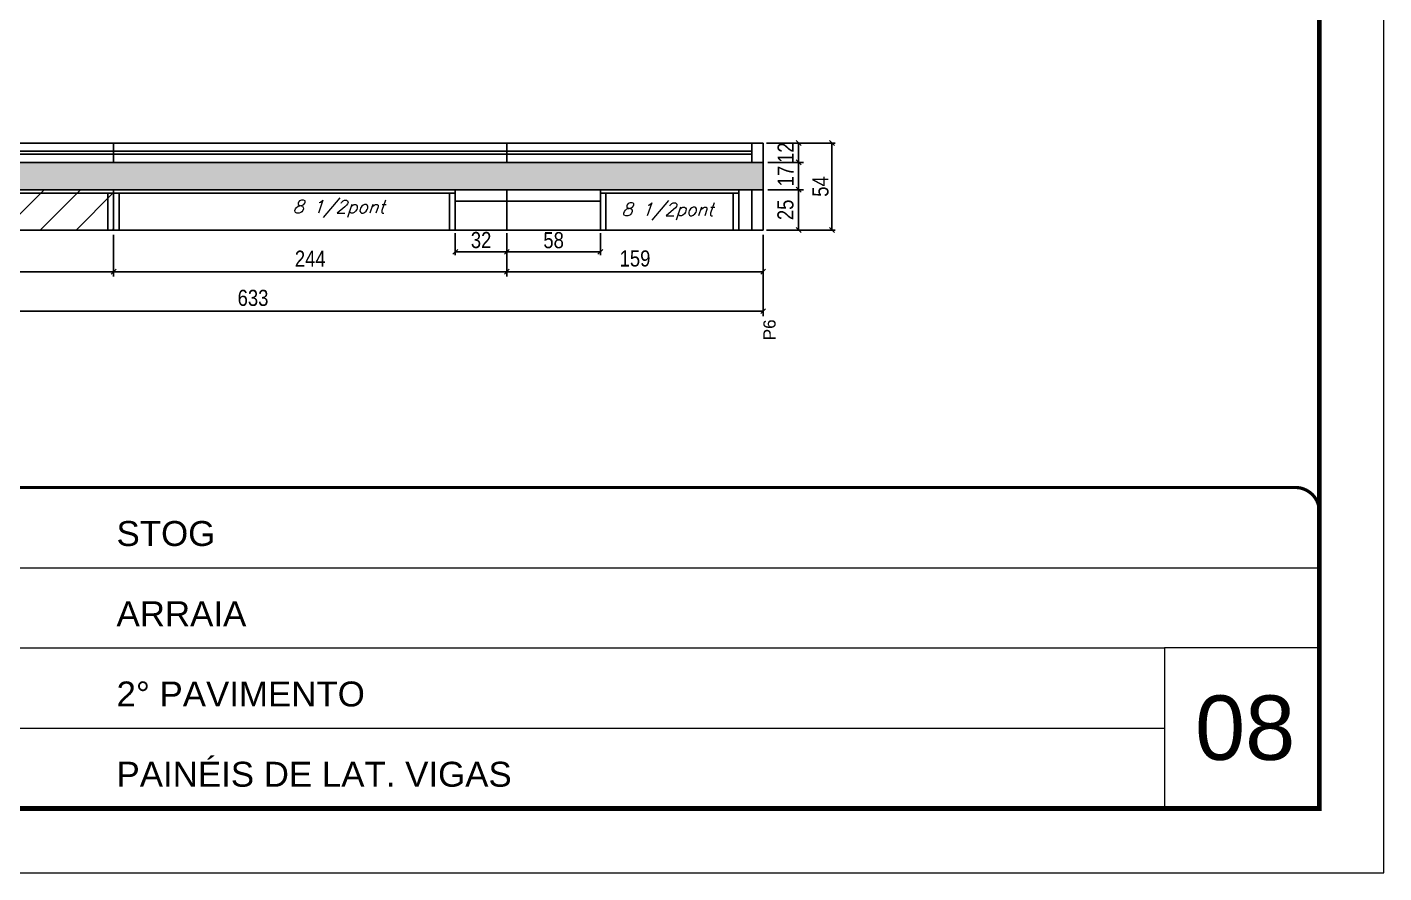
# Model space of a CAD drawing. Extents: x -3394 to 16474, y -5031 to 14397.
# Drawn here: x 9670 to 10512, y 12198 to 12723 of the extents above; entities that cross this region are included whole.
import ezdxf

# ---------------------------------------------------------------- set-up
doc = ezdxf.new("R2010")
doc.units = 0
doc.linetypes.add('CONTINUO', pattern=[0])
doc.linetypes.add('DASHED', pattern=[0.75, 0.5, -0.25])
doc.layers.get('0').update_dxf_attribs({"linetype": 'CONTINUOUS'})
doc.layers.get('Defpoints').update_dxf_attribs({"linetype": 'CONTINUOUS'})
for name, color, linetype, lineweight in [('CARIMBO', 255, 'CONTINUOUS', 9), ('Folhas', 255, 'CONTINUOUS', 9), ('REAPROVEITAMENTO', 251, 'CONTINUOUS', 9), ('SARRAFO DE PRESSAO', 251, 'DASHED', 9)]:
    doc.layers.add(name, color=color, linetype=linetype, lineweight=lineweight)
for name, color, linetype in [('COTA', 241, 'CONTINUOUS'), ('NOMENCLATURA', 7, 'CONTINUOUS'), ('Painéis', 200, 'CONTINUOUS'), ('SARR_2.2x7', 40, 'CONTINUOUS'), ('SARR_3.5x7', 81, 'CONTINUOUS'), ('SARR_EDITAR', 141, 'CONTINUOUS'), ('texto', 7, 'CONTINUOUS')]:
    doc.layers.add(name, color=color, linetype=linetype)
doc.styles.add('ARIAL', font='arial.ttf')
doc.styles.add('COTA TECNICA', font='techl___.ttf', dxfattribs={"height": 10})
doc.styles.add('ROMANS', font='romans.shx')
doc.dimstyles.new('PAINEL', dxfattribs={"dimtxt": 10, "dimasz": 3, "dimexe": 3, "dimexo": 3, "dimgap": 3, "dimtad": 1, "dimdec": 1, "dimzin": 12, "dimdsep": 46, "dimtxsty": 'COTA TECNICA', "dimblk1": 'OBLIQUE', "dimblk2": 'OBLIQUE', "dimsah": 1, "dimcen": 0.9, "dimclrd": 4, "dimclre": 4, "dimclrt": 240, "dimadec": 1, "dimazin": 3, "dimtfac": 1, "dimtdec": 1, "dimtmove": 0, "dimatfit": 3, "dimfxl": 1, "dimtolj": 1, "dimtzin": 12, "dimarcsym": 0})

# ---------------------------------------------------------------- blocks, each defined once
blk = doc.blocks.new('9999999999')
at = {"color": 30, "linetype": 'CONTINUO'}
for p, q in [((98564.56, 34379.64), (99583.98, 34379.64)), ((98564.56, 34329.83), (99487.98, 34329.83)), ((99583.98, 34329.83), (99487.98, 34329.83)), ((99487.98, 34329.83), (99487.98, 34230.21)), ((98564.56, 34280.02), (99487.98, 34280.02))]:
    blk.add_line(p, q, dxfattribs=at)
at = {"color": 30, "linetype": 'CONTINUO', "const_width": 2}
blk.add_lwpolyline([(99583.98, 34230.21), (99583.98, 34414.45, 0.414214), (99568.98, 34429.45), (98228.98, 34429.45, 0.414214), (98213.98, 34414.45), (98213.98, 34245.21, 0.414214), (98228.98, 34230.21), (99583.98, 34230.21)], format="xyb", dxfattribs=at)
at = {"layer": 'Folhas'}
blk.add_lwpolyline([(98138.98, 34190.21), (99623.98, 34190.21), (99623.98, 35240.21), (98138.98, 35240.21)], close=True, dxfattribs=at)
at = {"layer": 'Folhas', "color": 30, "const_width": 3}
blk.add_lwpolyline([(98213.98, 34230.21), (99583.98, 34230.21), (99583.98, 35200.21), (98213.98, 35200.21)], close=True, dxfattribs=at)
at = {"color": 7, "linetype": 'Continuous', "ltscale": 5, "style": 'ARIAL'}
for s, height, p in [('STOG', 15.483, (98837.68, 34393.13)), ('ARRAIA', 15.483, (98837.68, 34343.32)), ('2° PAVIMENTO', 15.4829, (98837.68, 34293.51)), ('PAINÉIS DE LAT. VIGAS', 15.4829, (98837.68, 34243.7))]:
    blk.add_text(s, height=height, dxfattribs=at).set_placement(p)
blk = doc.blocks.new('_Oblique')
at = {"color": 0, "linetype": 'ByBlock', "lineweight": -2}
blk.add_line((-0.5, -0.5), (0.5, 0.5), dxfattribs=at)
blk = doc.blocks.new('*D215')
at = {"layer": 'COTA', "color": 4, "linetype": 'ByBlock', "lineweight": -2, "transparency": 16777216}
for p, q in [((10130.09, 12622.04), (10152.09, 12622.04)), ((10149.09, 12597.04), (10149.09, 12622.04)), ((10130.09, 12597.04), (10152.09, 12597.04))]:
    blk.add_line(p, q, dxfattribs=at)
at = {"layer": 'Defpoints', "color": 0, "linetype": 'ByBlock', "transparency": 16777216}
for p in [(10127.09, 12622.04), (10149.09, 12622.04), (10127.09, 12597.04)]:
    blk.add_point(p, dxfattribs=at)
at = {"layer": 'COTA', "color": 4, "linetype": 'ByBlock', "lineweight": -2, "transparency": 16777216, "xscale": 3, "yscale": 3, "zscale": 3}
for p, rotation in [((10149.09, 12622.04), 90), ((10149.09, 12597.04), 270)]:
    blk.add_blockref('_Oblique', p, dxfattribs=dict(at, rotation=rotation))
at = {"layer": 'COTA', "color": 240, "linetype": 'ByBlock', "transparency": 16777216, "insert": (10140.98, 12609.54), "char_height": 10, "attachment_point": 5, "rotation": 90, "style": 'COTA TECNICA'}
blk.add_mtext('\\A1;25', dxfattribs=at)
blk = doc.blocks.new('*D216')
at = {"layer": 'COTA', "color": 4, "linetype": 'ByBlock', "lineweight": -2, "transparency": 16777216}
for p, q in [((10130.09, 12639.04), (10152.09, 12639.04)), ((10149.09, 12622.04), (10149.09, 12639.04)), ((10130.09, 12622.04), (10152.09, 12622.04))]:
    blk.add_line(p, q, dxfattribs=at)
at = {"layer": 'Defpoints', "color": 0, "linetype": 'ByBlock', "transparency": 16777216}
for p in [(10127.09, 12639.04), (10149.09, 12639.04), (10127.09, 12622.04)]:
    blk.add_point(p, dxfattribs=at)
at = {"layer": 'COTA', "color": 4, "linetype": 'ByBlock', "lineweight": -2, "transparency": 16777216, "xscale": 3, "yscale": 3, "zscale": 3}
for p, rotation in [((10149.09, 12639.04), 90), ((10149.09, 12622.04), 270)]:
    blk.add_blockref('_Oblique', p, dxfattribs=dict(at, rotation=rotation))
at = {"layer": 'COTA', "color": 240, "linetype": 'ByBlock', "transparency": 16777216, "insert": (10141.02, 12630.54), "char_height": 10, "attachment_point": 5, "rotation": 90, "style": 'COTA TECNICA'}
blk.add_mtext('\\A1;17', dxfattribs=at)
blk = doc.blocks.new('*D217')
at = {"layer": 'COTA', "color": 4, "linetype": 'ByBlock', "lineweight": -2, "transparency": 16777216}
for p, q in [((9494.09, 12594.04), (9494.09, 12568.17)), ((9724.09, 12594.04), (9724.09, 12568.17)), ((9494.09, 12571.17), (9724.09, 12571.17))]:
    blk.add_line(p, q, dxfattribs=at)
at = {"layer": 'Defpoints', "color": 0, "linetype": 'ByBlock', "transparency": 16777216}
for p in [(9494.09, 12597.04), (9724.09, 12597.04), (9724.09, 12571.17)]:
    blk.add_point(p, dxfattribs=at)
at = {"layer": 'COTA', "color": 4, "linetype": 'ByBlock', "lineweight": -2, "transparency": 16777216, "xscale": 3, "yscale": 3, "zscale": 3, "rotation": 180}
blk.add_blockref('_Oblique', (9494.09, 12571.17), dxfattribs=at)
at = {"layer": 'COTA', "color": 4, "linetype": 'ByBlock', "lineweight": -2, "transparency": 16777216, "xscale": 3, "yscale": 3, "zscale": 3}
blk.add_blockref('_Oblique', (9724.09, 12571.17), dxfattribs=at)
at = {"layer": 'COTA', "color": 240, "linetype": 'ByBlock', "transparency": 16777216, "insert": (9609.09, 12579.39), "char_height": 10, "attachment_point": 5, "style": 'COTA TECNICA'}
blk.add_mtext('\\A1;230', dxfattribs=at)
blk = doc.blocks.new('*D218')
at = {"layer": 'COTA', "color": 4, "linetype": 'ByBlock', "lineweight": -2, "transparency": 16777216}
for p, q in [((9724.09, 12594.04), (9724.09, 12568.17)), ((9968.09, 12594.04), (9968.09, 12568.17)), ((9724.09, 12571.17), (9968.09, 12571.17))]:
    blk.add_line(p, q, dxfattribs=at)
at = {"layer": 'Defpoints', "color": 0, "linetype": 'ByBlock', "transparency": 16777216}
for p in [(9724.09, 12597.04), (9968.09, 12597.04), (9968.09, 12571.17)]:
    blk.add_point(p, dxfattribs=at)
at = {"layer": 'COTA', "color": 4, "linetype": 'ByBlock', "lineweight": -2, "transparency": 16777216, "xscale": 3, "yscale": 3, "zscale": 3, "rotation": 180}
blk.add_blockref('_Oblique', (9724.09, 12571.17), dxfattribs=at)
at = {"layer": 'COTA', "color": 4, "linetype": 'ByBlock', "lineweight": -2, "transparency": 16777216, "xscale": 3, "yscale": 3, "zscale": 3}
blk.add_blockref('_Oblique', (9968.09, 12571.17), dxfattribs=at)
at = {"layer": 'COTA', "color": 240, "linetype": 'ByBlock', "transparency": 16777216, "insert": (9846.09, 12579.24), "char_height": 10, "attachment_point": 5, "style": 'COTA TECNICA'}
blk.add_mtext('\\A1;244', dxfattribs=at)
blk = doc.blocks.new('*D219')
at = {"layer": 'COTA', "color": 4, "linetype": 'ByBlock', "lineweight": -2, "transparency": 16777216}
for p, q in [((9494.09, 12594.04), (9494.09, 12543.63)), ((10127.09, 12594.04), (10127.09, 12543.63)), ((9494.09, 12546.63), (10127.09, 12546.63))]:
    blk.add_line(p, q, dxfattribs=at)
at = {"layer": 'Defpoints', "color": 0, "linetype": 'ByBlock', "transparency": 16777216}
for p in [(9494.09, 12597.04), (10127.09, 12597.04), (10127.09, 12546.63)]:
    blk.add_point(p, dxfattribs=at)
at = {"layer": 'COTA', "color": 4, "linetype": 'ByBlock', "lineweight": -2, "transparency": 16777216, "xscale": 3, "yscale": 3, "zscale": 3, "rotation": 180}
blk.add_blockref('_Oblique', (9494.09, 12546.63), dxfattribs=at)
at = {"layer": 'COTA', "color": 4, "linetype": 'ByBlock', "lineweight": -2, "transparency": 16777216, "xscale": 3, "yscale": 3, "zscale": 3}
blk.add_blockref('_Oblique', (10127.09, 12546.63), dxfattribs=at)
at = {"layer": 'COTA', "color": 240, "linetype": 'ByBlock', "transparency": 16777216, "insert": (9810.59, 12554.84), "char_height": 10, "attachment_point": 5, "style": 'COTA TECNICA'}
blk.add_mtext('\\A1;633', dxfattribs=at)
blk = doc.blocks.new('*D221')
at = {"layer": 'COTA', "color": 4, "linetype": 'ByBlock', "lineweight": -2, "transparency": 16777216}
for p, q in [((9968.09, 12594.04), (9968.09, 12568.17)), ((10127.09, 12581.79), (10127.09, 12568.17)), ((9968.09, 12571.17), (10127.09, 12571.17))]:
    blk.add_line(p, q, dxfattribs=at)
at = {"layer": 'Defpoints', "color": 0, "linetype": 'ByBlock', "transparency": 16777216}
for p in [(9968.09, 12597.04), (10127.09, 12584.79), (10127.09, 12571.17)]:
    blk.add_point(p, dxfattribs=at)
at = {"layer": 'COTA', "color": 4, "linetype": 'ByBlock', "lineweight": -2, "transparency": 16777216, "xscale": 3, "yscale": 3, "zscale": 3, "rotation": 180}
blk.add_blockref('_Oblique', (9968.09, 12571.17), dxfattribs=at)
at = {"layer": 'COTA', "color": 4, "linetype": 'ByBlock', "lineweight": -2, "transparency": 16777216, "xscale": 3, "yscale": 3, "zscale": 3}
blk.add_blockref('_Oblique', (10127.09, 12571.17), dxfattribs=at)
at = {"layer": 'COTA', "color": 240, "linetype": 'ByBlock', "transparency": 16777216, "insert": (10047.59, 12579.31), "char_height": 10, "attachment_point": 5, "style": 'COTA TECNICA'}
blk.add_mtext('\\A1;159', dxfattribs=at)
blk = doc.blocks.new('*D220')
at = {"layer": 'COTA', "color": 4, "linetype": 'ByBlock', "lineweight": -2, "transparency": 16777216}
for p, q in [((10130.09, 12651.04), (10152.09, 12651.04)), ((10149.09, 12639.04), (10149.09, 12651.04)), ((10130.09, 12639.04), (10152.09, 12639.04))]:
    blk.add_line(p, q, dxfattribs=at)
at = {"layer": 'Defpoints', "color": 0, "linetype": 'ByBlock', "transparency": 16777216}
for p in [(10127.09, 12651.04), (10149.09, 12651.04), (10127.09, 12639.04)]:
    blk.add_point(p, dxfattribs=at)
at = {"layer": 'COTA', "color": 4, "linetype": 'ByBlock', "lineweight": -2, "transparency": 16777216, "xscale": 3, "yscale": 3, "zscale": 3}
for p, rotation in [((10149.09, 12651.04), 90), ((10149.09, 12639.04), 270)]:
    blk.add_blockref('_Oblique', p, dxfattribs=dict(at, rotation=rotation))
at = {"layer": 'COTA', "color": 240, "linetype": 'ByBlock', "transparency": 16777216, "insert": (10141.03, 12645.04), "char_height": 10, "attachment_point": 5, "rotation": 90, "style": 'COTA TECNICA'}
blk.add_mtext('\\A1;12', dxfattribs=at)
blk = doc.blocks.new('*D214')
at = {"layer": 'COTA', "color": 4, "linetype": 'Continuous', "lineweight": -2, "transparency": 16777216}
for p, q in [((10129.09, 12651.04), (10171.81, 12651.04)), ((10169.81, 12597.04), (10169.81, 12651.04)), ((10129.09, 12597.04), (10171.81, 12597.04))]:
    blk.add_line(p, q, dxfattribs=at)
at = {"layer": 'Defpoints', "color": 0, "linetype": 'Continuous', "transparency": 16777216}
for p in [(10127.09, 12651.04), (10169.81, 12651.04), (10127.09, 12597.04)]:
    blk.add_point(p, dxfattribs=at)
at = {"layer": 'COTA', "color": 4, "linetype": 'Continuous', "lineweight": -2, "transparency": 16777216, "xscale": 3, "yscale": 3, "zscale": 3}
for p, rotation in [((10169.81, 12651.04), 90), ((10169.81, 12597.04), 270)]:
    blk.add_blockref('_Oblique', p, dxfattribs=dict(at, rotation=rotation))
at = {"layer": 'COTA', "color": 240, "linetype": 'Continuous', "transparency": 16777216, "insert": (10162.7, 12624.04), "char_height": 10, "attachment_point": 5, "rotation": 90, "style": 'COTA TECNICA'}
blk.add_mtext('\\A1;54', dxfattribs=at)
blk = doc.blocks.new('*D222')
at = {"layer": 'COTA', "color": 4, "linetype": 'Continuous', "lineweight": -2, "transparency": 16777216}
for p, q in [((9968.09, 12595.04), (9968.09, 12581.52)), ((10026.09, 12595.04), (10026.09, 12581.52)), ((9968.09, 12583.52), (10026.09, 12583.52))]:
    blk.add_line(p, q, dxfattribs=at)
at = {"layer": 'Defpoints', "color": 0, "linetype": 'Continuous', "transparency": 16777216}
for p in [(9968.09, 12597.04), (10026.09, 12597.04), (10026.09, 12583.52)]:
    blk.add_point(p, dxfattribs=at)
at = {"layer": 'COTA', "color": 4, "linetype": 'Continuous', "lineweight": -2, "transparency": 16777216, "xscale": 3, "yscale": 3, "zscale": 3, "rotation": 180}
blk.add_blockref('_Oblique', (9968.09, 12583.52), dxfattribs=at)
at = {"layer": 'COTA', "color": 4, "linetype": 'Continuous', "lineweight": -2, "transparency": 16777216, "xscale": 3, "yscale": 3, "zscale": 3}
blk.add_blockref('_Oblique', (10026.09, 12583.52), dxfattribs=at)
at = {"layer": 'COTA', "color": 240, "linetype": 'Continuous', "transparency": 16777216, "insert": (9997.09, 12590.66), "char_height": 10, "attachment_point": 5, "style": 'COTA TECNICA'}
blk.add_mtext('\\A1;58', dxfattribs=at)
blk = doc.blocks.new('*D223')
at = {"layer": 'COTA', "color": 4, "linetype": 'Continuous', "lineweight": -2, "transparency": 16777216}
for p, q in [((9936.09, 12595.04), (9936.09, 12581.52)), ((9968.09, 12595.04), (9968.09, 12581.52)), ((9968.09, 12583.52), (9936.09, 12583.52))]:
    blk.add_line(p, q, dxfattribs=at)
at = {"layer": 'Defpoints', "color": 0, "linetype": 'Continuous', "transparency": 16777216}
for p in [(9936.09, 12597.04), (9968.09, 12597.04), (9936.09, 12583.52)]:
    blk.add_point(p, dxfattribs=at)
at = {"layer": 'COTA', "color": 4, "linetype": 'Continuous', "lineweight": -2, "transparency": 16777216, "xscale": 3, "yscale": 3, "zscale": 3, "rotation": 180}
blk.add_blockref('_Oblique', (9936.09, 12583.52), dxfattribs=at)
at = {"layer": 'COTA', "color": 4, "linetype": 'Continuous', "lineweight": -2, "transparency": 16777216, "xscale": 3, "yscale": 3, "zscale": 3}
blk.add_blockref('_Oblique', (9968.09, 12583.52), dxfattribs=at)
at = {"layer": 'COTA', "color": 240, "linetype": 'Continuous', "transparency": 16777216, "insert": (9952.09, 12590.74), "char_height": 10, "attachment_point": 5, "style": 'COTA TECNICA'}
blk.add_mtext('\\A1;32', dxfattribs=at)

msp = doc.modelspace()

# ---------------------------------------------------------------- hatches: boundary and pattern name
at = {"layer": 'COTA', "linetype": 'Continuous'}
h = msp.add_hatch(dxfattribs=at)
h.set_pattern_fill('AR-CONC', color=256, scale=0.05)
h.set_pattern_definition([(50, (1560.361, -496.303), (9.1092334, -0.7969543), [0.9525, -10.4775]), (355, (1560.361, -496.303), (-1.762171, 9.552842), [0.762, -8.382029]), (100.451445, (1561.12, -496.37), (7.3470624, 8.7558876), [0.8095004, -8.904512]), (46.1842, (1560.361, -493.763), (13.553952, -2.102116), [1.42875, -15.71625]), (96.63556, (1561.49, -493.938), (11.870207, 12.371306), [1.214251, -13.35678]), (351.18415, (1560.361, -493.763), (11.870207, 12.371306), [1.142998, -12.572987]), (21, (1561.631, -494.398), (7.5807196, -5.11326), [0.9525, -10.4775]), (326, (1561.631, -494.398), (3.0901014, 9.2093983), [0.762, -8.382]), (71.451445, (1562.263, -494.824), (10.670821, 4.0961384), [0.8095004, -8.904497]), (37.5, (1560.361, -496.3033), (0.15443016, 4.22775194), [0, -8.2804, 0, -8.509, 0, -8.41375]), (7.5, (1560.361, -496.3033), (3.3409831, 5.0090287), [0, -4.8514, 0, -8.0899, 0, -3.20675]), (327.5, (1557.5288, -496.3033), (6.77952976, -0.2864372), [0, -3.175, 0, -9.906, 0, -13.1445]), (317.5, (1556.259, -496.3033), (7.406459, 1.2713246), [0, -4.1275, 0, -6.5786, 0, -9.3345])])
h.paths.add_polyline_path([(10127.09, 12622.04), (10127.09, 12639.04), (9494.09, 12639.04), (9494.09, 12622.04)])
at = {"layer": 'REAPROVEITAMENTO', "linetype": 'Continuous'}
h = msp.add_hatch(dxfattribs=at)
h.set_pattern_fill('ANSI31', color=256, scale=5)
h.paths.add_polyline_path([(9724.09, 12597.04), (9724.09, 12622.04), (9494.09, 12622.04), (9494.09, 12597.04)])

# ---------------------------------------------------------------- linework, layer by layer
at = {"layer": 'COTA', "linetype": 'ByBlock'}
msp.add_line((10127.09, 12622.04), (10127.09, 12639.04), dxfattribs=at)
at = {"layer": 'Painéis', "linetype": 'ByBlock'}
for p, q in [((9494.09, 12651.04), (10127.09, 12651.04)), ((9724.09, 12639.04), (9724.09, 12651.04)), ((9968.09, 12639.04), (9968.09, 12651.04)), ((10127.09, 12639.04), (10127.09, 12651.04)), ((9494.09, 12639.04), (10127.09, 12639.04)), ((9494.09, 12622.04), (10127.09, 12622.04)), ((9724.09, 12597.04), (9724.09, 12622.04)), ((9968.09, 12597.04), (9968.09, 12622.04)), ((10127.09, 12597.04), (10127.09, 12622.04)), ((9494.09, 12597.04), (10127.09, 12597.04))]:
    msp.add_line(p, q, dxfattribs=at)
at = {"layer": 'SARR_2.2x7', "linetype": 'Continuous'}
for p, q in [((10120.09, 12639.04), (10120.09, 12651.04)), ((9516.09, 12619.84), (9724.09, 12619.84)), ((9724.09, 12619.84), (9936.09, 12619.84)), ((10026.09, 12619.84), (10112.09, 12619.84)), ((10120.09, 12597.04), (10120.09, 12622.04)), ((9936.09, 12615.04), (9968.09, 12615.04)), ((9968.09, 12615.04), (10026.09, 12615.04))]:
    msp.add_line(p, q, dxfattribs=at)
at = {"layer": 'SARR_3.5x7'}
for p, q in [((9720.59, 12619.84), (9720.59, 12597.04)), ((9724.09, 12619.84), (9724.09, 12597.04)), ((9727.59, 12619.84), (9727.59, 12597.04)), ((9932.59, 12597.04), (9932.59, 12619.84)), ((9936.09, 12597.04), (9936.09, 12622.04)), ((10026.09, 12597.04), (10026.09, 12622.04)), ((10029.59, 12597.04), (10029.59, 12619.84)), ((10108.59, 12619.84), (10108.59, 12597.04)), ((10112.09, 12622.04), (10112.09, 12597.04)), ((9720.59, 12597.04), (9724.09, 12597.04)), ((9724.09, 12597.04), (9727.59, 12597.04)), ((10108.59, 12597.04), (10112.09, 12597.04))]:
    msp.add_line(p, q, dxfattribs=at)
at = {"layer": 'SARR_EDITAR', "linetype": 'Continuous'}
for p, q in [((9501.09, 12646.04), (9724.09, 12646.04)), ((9501.09, 12644.04), (9724.09, 12644.04)), ((9724.09, 12646.04), (9968.09, 12646.04)), ((9724.09, 12644.04), (9968.09, 12644.04)), ((9968.09, 12646.04), (10120.09, 12646.04)), ((9968.09, 12644.04), (10120.09, 12644.04))]:
    msp.add_line(p, q, dxfattribs=at)

# ---------------------------------------------------------------- block references
at = {"layer": 'SARRAFO DE PRESSAO', "color": 6, "linetype": 'ByBlock'}
msp.add_blockref('9999999999', (-89111.77, -21992.23), dxfattribs=at)

# ---------------------------------------------------------------- texts
at = {"layer": 'CARIMBO', "style": 'ARIAL'}
msp.add_text('08', height=40, dxfattribs=at).set_placement((10395.07, 12268.12))
at = {"layer": 'NOMENCLATURA', "linetype": 'Continuous', "style": 'ARIAL'}
msp.add_text('P6', height=7.567, rotation=90, dxfattribs=at).set_placement((10134.81, 12528.61))
at = {"layer": 'texto', "color": 2, "char_height": 8, "attachment_point": 5, "style": 'ROMANS'}
for insert in [(9863.71, 12610.23), (10067.69, 12608.57)]:
    msp.add_mtext('{\\Q19;\\C256;8 1/2pont}', dxfattribs=dict(at, insert=insert))

# ---------------------------------------------------------------- dimensions: what is measured, and where the dimension line sits
at = {"layer": 'COTA', "linetype": 'ByBlock'}
for base, p1, p2, picture, middle in [((10149.09, 12651.04), (10127.09, 12639.04), (10127.09, 12651.04), '*D220', (10149.09, 12645.04)), ((10149.09, 12639.04), (10127.09, 12622.04), (10127.09, 12639.04), '*D216', (10149.09, 12630.54))]:
    dim = msp.add_linear_dim(base=base, p1=p1, p2=p2, angle=90, dimstyle='PAINEL', dxfattribs=at)
    dim.commit()
    dim.dimension.update_dxf_attribs({"geometry": picture, "text_midpoint": middle, "dimtype": 160})
at = {"layer": 'COTA', "linetype": 'Continuous'}
dim = msp.add_linear_dim(base=(10169.81, 12651.04), p1=(10127.09, 12597.04), p2=(10127.09, 12651.04), angle=90, dimstyle='PAINEL', override={"dimexe": 2, "dimexo": 2, "dimgap": 2, "dimadec": 8, "dimtix": 1, "dimatfit": 2, "dimldrblk": 'Oblique'}, dxfattribs=at)
dim.commit()
dim.dimension.update_dxf_attribs({"geometry": '*D214', "text_midpoint": (10162.7, 12624.04)})
at = {"layer": 'COTA', "linetype": 'ByBlock'}
dim = msp.add_linear_dim(base=(10149.09, 12622.04), p1=(10127.09, 12597.04), p2=(10127.09, 12622.04), angle=90, dimstyle='PAINEL', dxfattribs=at)
dim.commit()
dim.dimension.update_dxf_attribs({"geometry": '*D215', "text_midpoint": (10140.98, 12609.54)})
for base, p1, p2, picture, middle in [((9724.09, 12571.17), (9494.09, 12597.04), (9724.09, 12597.04), '*D217', (9609.09, 12579.39)), ((10127.09, 12546.63), (9494.09, 12597.04), (10127.09, 12597.04), '*D219', (9810.59, 12554.84)), ((10127.09, 12571.17), (9968.09, 12597.04), (10127.09, 12584.79), '*D221', (10047.59, 12579.31))]:
    dim = msp.add_linear_dim(base=base, p1=p1, p2=p2, dimstyle='PAINEL', dxfattribs=at)
    dim.commit()
    dim.dimension.update_dxf_attribs({"geometry": picture, "text_midpoint": middle})
dim = msp.add_linear_dim(base=(9968.09, 12571.17), p1=(9724.09, 12597.04), p2=(9968.09, 12597.04), dimstyle='PAINEL', override={"dimtmove": 1}, dxfattribs=at)
dim.commit()
dim.dimension.update_dxf_attribs({"geometry": '*D218', "text_midpoint": (9846.09, 12579.24)})
at = {"layer": 'COTA', "linetype": 'Continuous'}
for base, p2, picture, middle in [((9936.09, 12583.52), (9936.09, 12597.04), '*D223', (9952.09, 12590.74)), ((10026.09, 12583.52), (10026.09, 12597.04), '*D222', (9997.09, 12590.66))]:
    dim = msp.add_linear_dim(base=base, p1=(9968.09, 12597.04), p2=p2, dimstyle='PAINEL', override={"dimexe": 2, "dimexo": 2, "dimgap": 2, "dimadec": 8, "dimtix": 1, "dimatfit": 2, "dimldrblk": 'Oblique'}, dxfattribs=at)
    dim.commit()
    dim.dimension.update_dxf_attribs({"geometry": picture, "text_midpoint": middle})

doc.saveas('drawing.dxf')
